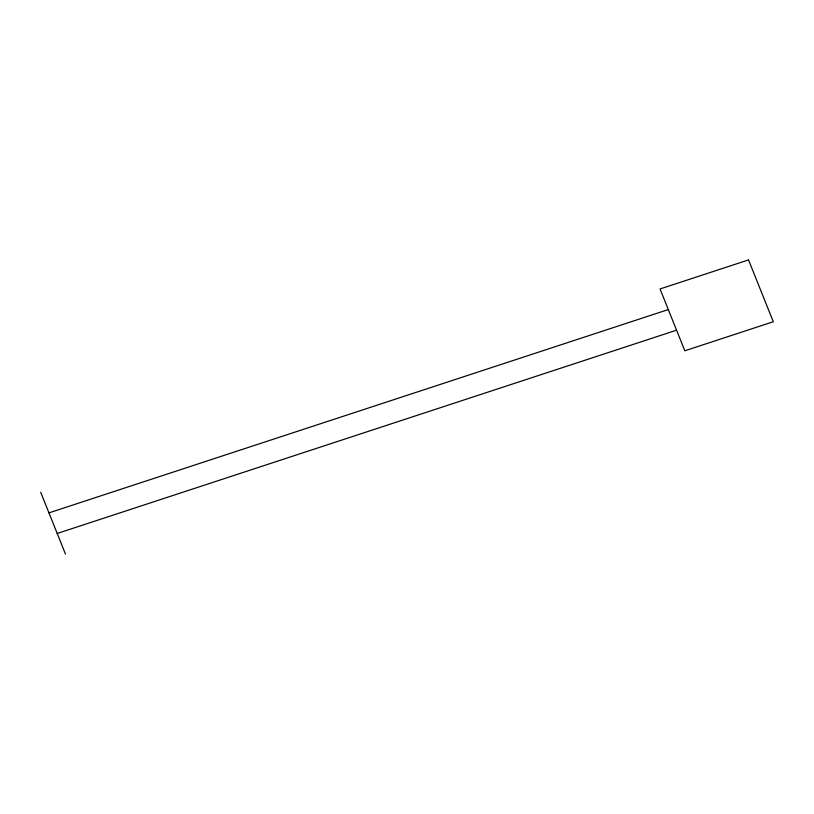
<?xml version="1.0" encoding="UTF-8"?>
<svg xmlns="http://www.w3.org/2000/svg" width="814" height="814" viewBox="0 0 814 814"><rect width="100%" height="100%" fill="white"/><g stroke="black" fill="none" stroke-linecap="round" stroke-linejoin="round"><path stroke-width="1.22" d="M48.962 512.871L668.304 309.564M57.214 533.475L676.566 330.179M40.7 492.256L65.476 554.09M748.524 259.91L660.042 288.96L684.818 350.783L773.3 321.744L748.524 259.91"/></g></svg>
